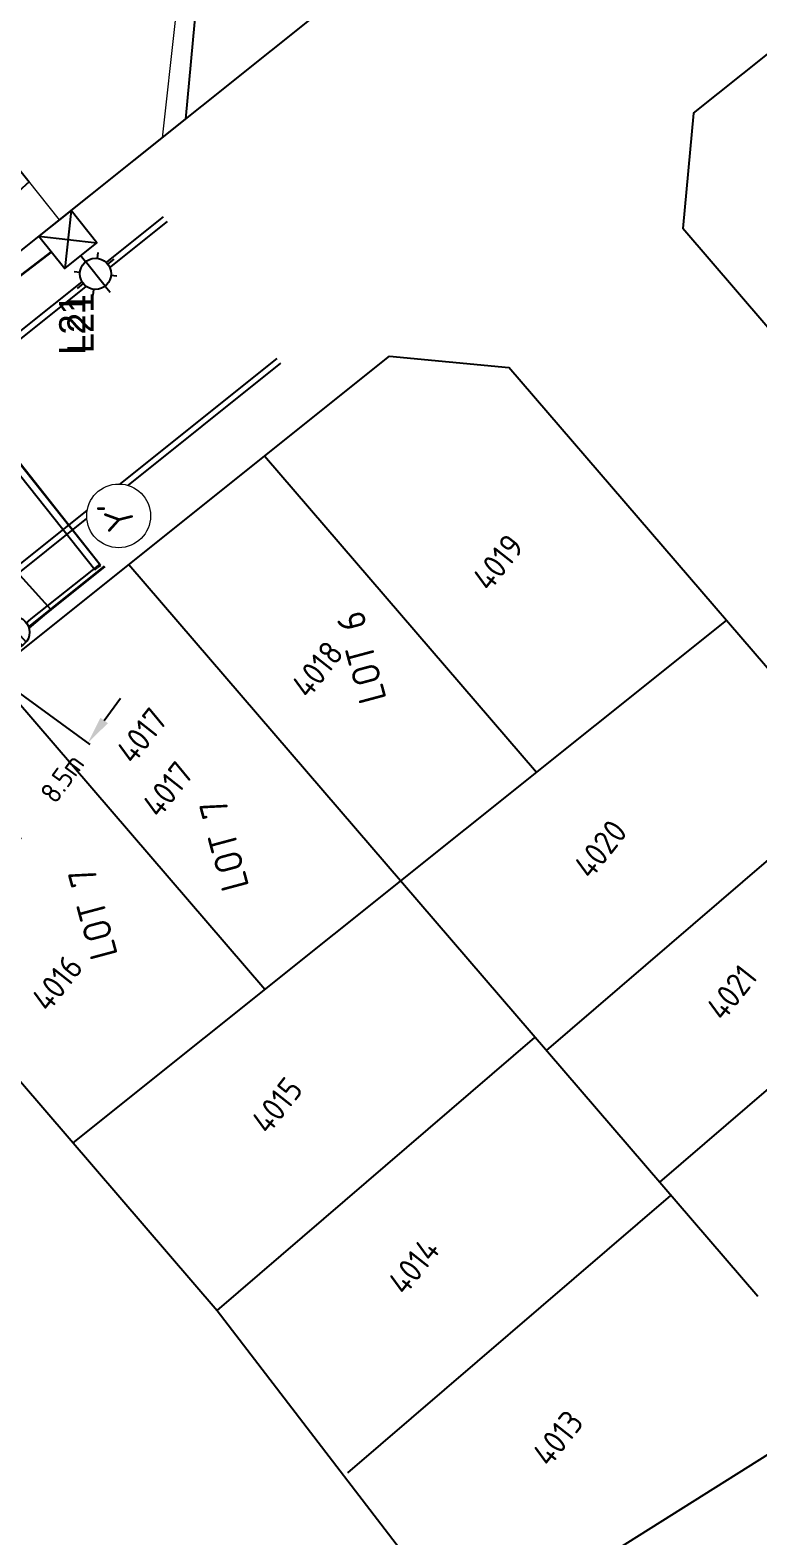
# Model space of a CAD drawing. Extents: x 294483 to 298631, y 6233899 to 6239242.
# Drawn here: x 296571.1 to 296623.5, y 6237020.1 to 6237128.4 of the extents above; entities that cross this region are included whole.
import ezdxf
from ezdxf.enums import TextEntityAlignment as Align

# ---------------------------------------------------------------- set-up
doc = ezdxf.new("R2010")
doc.units = 0
doc.header["$PDSIZE"] = -5
for name, color, linetype in [('_User Duct ID', 3, 'Continuous'), ('_USER_SITEPLAN', 7, 'Continuous'), ('_User_SLCP', 6, 'Continuous'), ('Duct_SP_NEW', 2, 'Continuous'), ('Equip_LV_NEW', 2, 'Continuous'), ('Equip_SP_SL_NEW', 2, 'Continuous'), ('Mains_LV_NEW_T84', 2, 'Continuous'), ('Mains_SL_NEW_C57', 2, 'Continuous'), ('Notes', 7, 'Continuous'), ('SupportsOH_SP_TR_HV_LV_SL_EXT', 7, 'Continuous'), ('SupportsUG_SP_LV_SL_NEW', 2, 'Continuous'), ('Trench_SP_NEW', 2, 'Continuous')]:
    doc.layers.add(name, color=color, linetype=linetype)
doc.styles.add('CDD_AN-ISOCP', font='isocp.shx')
doc.styles.add('ieISOCP', font='isocp.shx')
doc.styles.add('POLE_LABEL', font='arial.ttf')
doc.styles.add('SL_LABEL', font='arial.ttf')
doc.styles.get("Standard").update_dxf_attribs({"font": 'isocp.shx'})
doc.styles.add('XR-NA50613004-000-LOT_LAYOUT$0$CDD_AN-ISOCP', font='isocp.shx')
doc.linetypes.add('Cable 5', pattern='A,10,-1,["o",Standard,S=2,R=0,X=-1,Y=-0.7],-1e-05,["o",Standard,S=2,R=0,X=-0.2,Y=-0.7],-1.2', length=12.20001)
doc.linetypes.add('Cable New UG', pattern='A,7,-0.25,["x",Standard,S=2,R=0,X=0.2,Y=-0.8],-2.1', length=9.35)
doc.linetypes.add('IE Trench HV', pattern='A,7,-0.2,["/",Standard,S=3,R=0,X=0.6,Y=-1.4],-2.5', length=9.7)
doc.dimstyles.get("Standard").update_dxf_attribs({"dimtxt": 0.18, "dimasz": 0.18, "dimexe": 0.18, "dimexo": 0.0625, "dimgap": 0.09, "dimtad": 0, "dimtih": 1, "dimtoh": 1, "dimdec": 4, "dimzin": 0, "dimdsep": 46, "dimtxsty": 'Standard', "dimcen": 0.09, "dimadec": 0, "dimazin": 0, "dimtfac": 1, "dimtdec": 4, "dimtofl": 0, "dimtmove": 0, "dimatfit": 3, "dimfxl": 1, "dimtolj": 1, "dimtzin": 0, "dimarcsym": 0})

# ---------------------------------------------------------------- blocks, each defined once
blk = doc.blocks.new('*U198')
blk.add_line((0, 0), (0, 0))
for tag, p, flags in [('Z', (0, 0), 1), ('OPERATED_BY', (0, -9.61), 9)]:
    blk.add_attdef(tag, p, '', height=0.2, dxfattribs=dict(flags=flags))
at = {"style": 'SL_LABEL', "flags": 9}
blk.add_attdef('STREET_CODE', text='', height=0.2, dxfattribs=at).set_placement((0, -0.2), align=Align.MIDDLE_LEFT)
for tag, height, flags, p in [('CONSTRUCTED_VOLTAGE', 0.2, 9, (0, -0.4)), ('CONTROL_TYPE', 0.2, 9, (0, -0.6)), ('LANTERN_PURPOSE', 0.2, 9, (0, -0.8)), ('LANTERN_TYPE', 0.2, 9, (0, -1)), ('NO_PHASES', 0.2, 9, (0, -1.2)), ('OPERATING_VOLTAGE', 0.2, 9, (0, -1.4)), ('STATE', 0.2, 9, (0, -2)), ('ORIENTATION', 0.2, 9, (0, -1.6)), ('OWNED_BY', 0.2, 9, (0, -1.8)), ('USAGE', 0.2, 9, (0, -2.2)), ('CEXIST', 0.2, 9, (0, -2.4)), ('CNEW', 0.2, 9, (0, -2.6)), ('CNUMBER', 0.2, 9, (0, -2.8)), ('LNUMBER', 2.5, 8, (1.2, -2.8)), ('CREMOVE', 0.2, 9, (0, -3)), ('CREPLACE', 0.2, 9, (0, -3.2)), ('LKINGHEIGHT', 0.2, 9, (0, -3.4)), ('LBRACKET', 0.2, 9, (0, -3.6)), ('LBRACKETVOCAB', 0.2, 9, (0, -3.8)), ('LCATEGORY', 0.2, 9, (0, -4)), ('LCHARGE1', 0.2, 9, (0, -4.2)), ('LCHARGE1PERCENT', 0.2, 9, (0, -4.4)), ('LCHARGE2', 0.2, 9, (0, -4.6)), ('LCHARGE2PERCENT', 0.2, 9, (0, -4.8)), ('LCHARGE3', 0.2, 9, (0, -5)), ('LCHARGE3PERCENT', 0.2, 9, (0, -5.2)), ('LEXIST', 0.2, 9, (0, -5.4)), ('LLAMP', 0.2, 9, (0, -5.6)), ('LLAMPVOCAB', 0.2, 9, (0, -5.8)), ('LMAST', 0.2, 9, (0, -6)), ('LMASTVOCAB', 0.2, 9, (0, -6.2)), ('LNEW', 0.2, 9, (0, -6.4)), ('LANTNUMBER', 0.2, 9, (0, -6.6)), ('LOUTREACH', 0.2, 9, (0, -7)), ('LOUTREACHVOCAB', 0.2, 9, (0, -7.2)), ('SUBURB', 0.2, 9, (0, -8.6)), ('LRATECODE', 0.2, 9, (0, -7.4)), ('LREMOVE', 0.2, 9, (0, -7.6)), ('LREPLACE', 0.2, 9, (0, -7.8)), ('LTYPE', 0.2, 9, (0, -8)), ('LTYPEVOCAB', 0.2, 9, (0, -8.2)), ('LEGEND', 0.2, 9, (0, -8.4)), ('STREETNAME', 0.2, 9, (0, -8.8)), ('LOCATION', 0.2, 9, (0, -9)), ('NOTES', 0.2, 9, (0, -9.2)), ('MAINTAINED_BY', 0.2, 9, (0, -9.86))]:
    blk.add_attdef(tag, text='', height=height, dxfattribs=dict(flags=flags)).set_placement(p, align=Align.MIDDLE_LEFT)
at = {"color": 82, "lineweight": 25, "true_color": 0x23df20}
blk.add_wipeout([(0, 5.72), (-0.43, 5.65), (-0.86, 5.45), (-1.18, 5.14), (-1.35, 4.86), (-1.5, 4.22), (-1.33, 3.53), (-1.06, 3.16), (-0.61, 2.85), (0, 2.72), (0.67, 2.87), (1.06, 3.16), (1.35, 3.57), (1.5, 4.22), (1.39, 4.77), (1.06, 5.28), (0.64, 5.58)], dxfattribs=at)
for p, q in [((0, 5.72), (0, 6.47)), ((-1.46, 5.68), (-1.06, 5.28)), ((1.46, 5.68), (1.06, 5.28)), ((-2.25, 4.22), (-1.5, 4.22)), ((-1.46, 2.76), (-1.06, 3.16)), ((1.46, 2.76), (1.06, 3.16)), ((1.5, 4.22), (2.25, 4.22)), ((0, 0), (0, 2.72))]:
    blk.add_line(p, q)
blk.add_circle((0, 4.22), 1.5)
blk = doc.blocks.new('COLUMN_NEW')
for tag, height, flags, p in [('ASSET_NUM', 2.5, 8, (2, 2)), ('LOCATION', 0.2, 9, (1.5, -2.2)), ('Z', 0.2, 1, (1.5, -2.8)), ('NOTES', 0.2, 9, (1.5, -2.4)), ('LABEL_ALIGNMENT', 0.2, 9, (1.5, -2.6))]:
    blk.add_attdef(tag, text='', height=height, dxfattribs=dict(flags=flags)).set_placement(p, align=Align.MIDDLE_LEFT)
blk.add_wipeout([(-1.485, -1.485), (1.485, -1.485), (1.485, 1.485), (-1.485, 1.485)])
at = {"lineweight": -3}
blk.add_lwpolyline([(-1.485, -1.485), (1.485, -1.485), (1.485, 1.485), (-1.485, 1.485)], close=True, dxfattribs=at)
at = {"style": 'POLE_LABEL', "flags": 9}
blk.add_attdef('STRUCTURE_PLANT_NUMBER', text='', height=0.2, dxfattribs=at).set_placement((1.5, 0.242), align=Align.MIDDLE_LEFT)
at = {"flags": 9}
for tag, p in [('STREET_CODE', (1.5, 0)), ('STATE', (1.5, -1)), ('COLUMN_TYPE', (1.5, -0.2)), ('OWNED_BY', (1.5, -0.4)), ('OPERATED_BY', (1.5, -0.6)), ('MAINTAINED_BY', (1.5, -0.8)), ('SUBURB', (1.5, -1.8)), ('STREETNAME', (1.5, -2)), ('USAGE', (1.5, -1.2)), ('LEGEND', (1.5, -1.4)), ('PARENT', (1.5, -1.6))]:
    blk.add_attdef(tag, text='', height=0.2, dxfattribs=at).set_placement(p, align=Align.MIDDLE_LEFT)
blk = doc.blocks.new('*U199')
blk.add_line((0, 0), (0, 0))
for tag, p, flags in [('Z', (0, 0), 1), ('OPERATED_BY', (0, -9.61), 9)]:
    blk.add_attdef(tag, p, '', height=0.2, dxfattribs=dict(flags=flags))
at = {"style": 'SL_LABEL', "flags": 9}
blk.add_attdef('STREET_CODE', text='', height=0.2, dxfattribs=at).set_placement((0, -0.2), align=Align.MIDDLE_LEFT)
for tag, height, flags, p in [('CONSTRUCTED_VOLTAGE', 0.2, 9, (0, -0.4)), ('CONTROL_TYPE', 0.2, 9, (0, -0.6)), ('LANTERN_PURPOSE', 0.2, 9, (0, -0.8)), ('LANTERN_TYPE', 0.2, 9, (0, -1)), ('NO_PHASES', 0.2, 9, (0, -1.2)), ('OPERATING_VOLTAGE', 0.2, 9, (0, -1.4)), ('STATE', 0.2, 9, (0, -2)), ('ORIENTATION', 0.2, 9, (0, -1.6)), ('OWNED_BY', 0.2, 9, (0, -1.8)), ('USAGE', 0.2, 9, (0, -2.2)), ('CEXIST', 0.2, 9, (0, -2.4)), ('CNEW', 0.2, 9, (0, -2.6)), ('CNUMBER', 0.2, 9, (0, -2.8)), ('LNUMBER', 2.5, 8, (1.2, -2.8)), ('CREMOVE', 0.2, 9, (0, -3)), ('CREPLACE', 0.2, 9, (0, -3.2)), ('LKINGHEIGHT', 0.2, 9, (0, -3.4)), ('LBRACKET', 0.2, 9, (0, -3.6)), ('LBRACKETVOCAB', 0.2, 9, (0, -3.8)), ('LCATEGORY', 0.2, 9, (0, -4)), ('LCHARGE1', 0.2, 9, (0, -4.2)), ('LCHARGE1PERCENT', 0.2, 9, (0, -4.4)), ('LCHARGE2', 0.2, 9, (0, -4.6)), ('LCHARGE2PERCENT', 0.2, 9, (0, -4.8)), ('LCHARGE3', 0.2, 9, (0, -5)), ('LCHARGE3PERCENT', 0.2, 9, (0, -5.2)), ('LEXIST', 0.2, 9, (0, -5.4)), ('LLAMP', 0.2, 9, (0, -5.6)), ('LLAMPVOCAB', 0.2, 9, (0, -5.8)), ('LMAST', 0.2, 9, (0, -6)), ('LMASTVOCAB', 0.2, 9, (0, -6.2)), ('LNEW', 0.2, 9, (0, -6.4)), ('LANTNUMBER', 0.2, 9, (0, -6.6)), ('LOUTREACH', 0.2, 9, (0, -7)), ('LOUTREACHVOCAB', 0.2, 9, (0, -7.2)), ('SUBURB', 0.2, 9, (0, -8.6)), ('LRATECODE', 0.2, 9, (0, -7.4)), ('LREMOVE', 0.2, 9, (0, -7.6)), ('LREPLACE', 0.2, 9, (0, -7.8)), ('LTYPE', 0.2, 9, (0, -8)), ('LTYPEVOCAB', 0.2, 9, (0, -8.2)), ('LEGEND', 0.2, 9, (0, -8.4)), ('STREETNAME', 0.2, 9, (0, -8.8)), ('LOCATION', 0.2, 9, (0, -9)), ('NOTES', 0.2, 9, (0, -9.2)), ('MAINTAINED_BY', 0.2, 9, (0, -9.86))]:
    blk.add_attdef(tag, text='', height=height, dxfattribs=dict(flags=flags)).set_placement(p, align=Align.MIDDLE_LEFT)
at = {"color": 82, "lineweight": 25, "true_color": 0x23df20}
blk.add_wipeout([(0, 5.72), (-0.43, 5.65), (-0.86, 5.45), (-1.18, 5.14), (-1.35, 4.86), (-1.5, 4.22), (-1.33, 3.53), (-1.06, 3.16), (-0.61, 2.85), (0, 2.72), (0.67, 2.87), (1.06, 3.16), (1.35, 3.57), (1.5, 4.22), (1.39, 4.77), (1.06, 5.28), (0.64, 5.58)], dxfattribs=at)
for p, q in [((0, 5.72), (0, 6.47)), ((-1.46, 5.68), (-1.06, 5.28)), ((1.46, 5.68), (1.06, 5.28)), ((-2.25, 4.22), (-1.5, 4.22)), ((-1.46, 2.76), (-1.06, 3.16)), ((1.46, 2.76), (1.06, 3.16)), ((1.5, 4.22), (2.25, 4.22)), ((0, 0), (0, 2.72))]:
    blk.add_line(p, q)
blk.add_circle((0, 4.22), 1.5)
blk = doc.blocks.new('DUCT_INDICATOR')
at = {"color": 7, "lineweight": 9}
blk.add_attdef('CODE', text='', height=1.8, dxfattribs=at).set_placement((-4.4, 4.91), align=Align.MIDDLE_CENTER)
at = {"color": 7, "linetype": 'Continuous'}
blk.add_wipeout([(0, 2.87), (-0.98, 2.7), (-1.6, 2.39), (-2.18, 1.88), (-2.67, 1.06), (-2.87, 0), (-2.74, -0.87), (-2.4, -1.58), (-1.97, -2.09), (-1.13, -2.64), (-0.48, -2.83), (0.75, -2.78), (1.67, -2.34), (2.39, -1.59), (2.69, -1), (2.84, -0.42), (2.87, 0), (2.82, 0.56), (2.68, 1.05), (2.49, 1.44), (2.19, 1.86), (1.81, 2.23), (1.32, 2.55), (0.85, 2.75)], dxfattribs=at)
at = {"color": 7, "lineweight": 18}
blk.add_circle((0, 0), 2.87, dxfattribs=at)
at = {"color": 7, "lineweight": 9, "flags": 1}
blk.add_attdef('Z', (0, 0), '', height=0.2, dxfattribs=at)
blk = doc.blocks.new('*U232')
for tag, flags, p in [('ACTUAL_STATUS', 9, (1.5, 0)), ('STATE', 9, (1.5, -1)), ('SWITCH_TYPE', 9, (1.5, -1.2)), ('CONSTRUCTED_VOLTAGE', 9, (1.5, -0.2)), ('NO_PHASES', 9, (1.5, -0.4)), ('OPERATING_VOLTAGE', 9, (1.5, -0.6)), ('ORIENTATION', 9, (1.5, -0.8)), ('USAGE', 9, (1.5, -1.4)), ('TYPE', 9, (1.5, -2.6)), ('Z', 1, (1.5, -2.8)), ('NOTES', 9, (1.5, -1.6)), ('OWNED_BY', 9, (1.5, -1.8)), ('OPERATED_BY', 9, (1.5, -2)), ('MAINTAINED_BY', 9, (1.5, -2.2)), ('NUMBER_OF_PHASES', 9, (1.5, -2.4))]:
    blk.add_attdef(tag, text='', height=0.2, dxfattribs=dict(flags=flags)).set_placement(p, align=Align.MIDDLE_LEFT)
blk.add_wipeout([(9.16, -5.98), (9.34, -6.04), (9.52, -6.08), (9.71, -6.1), (9.89, -6.1), (10.08, -6.07), (10.26, -6.02), (10.43, -5.94), (10.59, -5.85), (10.74, -5.73), (10.88, -5.6), (10.99, -5.45), (11.09, -5.29), (11.16, -5.12), (11.22, -4.94), (11.25, -4.76), (11.25, -4.57), (11.24, -4.38), (11.2, -4.2), (11.13, -4.02), (11.05, -3.85), (10.95, -3.7), (10.82, -3.56), (10.68, -3.43), (10.53, -3.33), (10.36, -3.24), (10.18, -3.18), (10, -3.13), (9.81, -3.12), (9.63, -3.12), (9.44, -3.15), (9.26, -3.2), (9.09, -3.27), (8.93, -3.37), (8.78, -3.48), (8.64, -3.62), (8.53, -3.76), (8.43, -3.92), (8.36, -4.1), (8.3, -4.28), (8.27, -4.46), (8.27, -4.65), (8.28, -4.84), (8.32, -5.02), (8.39, -5.2), (8.47, -5.36), (8.58, -5.52), (8.7, -5.66), (8.84, -5.79), (8.99, -5.89)])
for p, q in [((11.05, -3.84), (8.29, -4.91)), ((11.23, -4.3), (8.47, -5.38))]:
    blk.add_line(p, q)
blk.add_circle((9.76, -4.61), 1.5)
blk = doc.blocks.new('*D234')
at = {"layer": 'Defpoints', "color": 0, "lineweight": 0, "transparency": 16777216}
for p in [(296568.52, 6237082.05), (296563.57, 6237075.24), (296570.34, 6237070.31)]:
    blk.add_point(p, dxfattribs=at)
at = {"layer": 'Notes', "color": 0, "lineweight": -2, "transparency": 16777216}
for p, q in [((296568.57, 6237082.01), (296575.44, 6237077.01)), ((296576.47, 6237078.73), (296577.65, 6237080.35)), ((296563.62, 6237075.21), (296570.49, 6237070.21)), ((296569.17, 6237068.69), (296567.99, 6237067.08))]:
    blk.add_line(p, q, dxfattribs=at)
at = {"layer": 'Notes', "color": 0, "lineweight": 0, "transparency": 16777216}
for points in [[(296576.2, 6237078.93), (296576.74, 6237078.54), (296575.3, 6237077.12)], [(296568.9, 6237068.89), (296569.44, 6237068.5), (296570.34, 6237070.31)]]:
    blk.add_solid(points, dxfattribs=at)
at = {"layer": 'Notes', "color": 0, "transparency": 16777216, "insert": (296573.45, 6237074.58), "char_height": 1.5, "attachment_point": 5, "rotation": 53.9502}
blk.add_mtext('\\A1;8.5m', dxfattribs=at)

msp = doc.modelspace()

# ---------------------------------------------------------------- linework, layer by layer
at = {"layer": 'Duct_SP_NEW'}
for p, q in [((296576.20421, 6237089.89383), (296564.26982, 6237104.90365)), ((296575.79719, 6237089.57021), (296563.8628, 6237104.58002)), ((296575.79719, 6237089.57021), (296576.0007, 6237089.73202)), ((296576.20421, 6237089.89383), (296576.0007, 6237089.73202))]:
    msp.add_line(p, q, dxfattribs=at)
at = {"layer": 'Mains_LV_NEW_T84', "color": 170, "linetype": 'Cable New UG', "ltscale": 0.75}
msp.add_lwpolyline([(296555.85395, 6237125.33993), (296550.01211, 6237132.02758), (296555.84366, 6237136.5605), (296571.08393, 6237117.49572), (296561.35731, 6237108.71702), (296576.16973, 6237089.98058), (296571.19566, 6237086.04825), (296567.31324, 6237082.6704)], dxfattribs=at)
at = {"layer": 'Mains_SL_NEW_C57', "color": 2, "linetype": 'Cable 5', "ltscale": 0.5, "flags": 128}
msp.add_lwpolyline([(296573.82768, 6237113.35068), (296561.86875, 6237104.18896), (296552.10168, 6237109.43506), (296572.62562, 6237086.7168), (296566.15896, 6237081.24238), (296562.57458, 6237075.84322), (296560.85082, 6237076.44813)], dxfattribs=at)
at = {"layer": 'Notes'}
for p, q in [((296618.88022, 6237122.42871), (296656.40267, 6237152.42395)), ((296583.10245, 6237130.30948), (296582.32663, 6237122.01268)), ((296618.88022, 6237122.42871), (296618.1044, 6237114.13191)), ((296660.61599, 6237064.66787), (296618.1044, 6237114.13191)), ((296597.00151, 6237104.93901), (296605.59889, 6237104.13508)), ((296645.6742, 6237057.50576), (296605.59889, 6237104.13508)), ((296607.5765, 6237074.9852), (296588.01021, 6237097.75141)), ((296623.50325, 6237037.276), (296578.24028, 6237089.94139)), ((296574.24151, 6237048.3374), (296621.2544, 6237085.91923)), ((296588.03665, 6237059.36515), (296568.49444, 6237082.10334)), ((296631.03136, 6237074.54333), (296608.27955, 6237054.98942)), ((296639.17882, 6237065.06341), (296616.42701, 6237045.5095)), ((296584.5979, 6237036.27452), (296607.46978, 6237055.93162)), ((296568.52558, 6237054.98813), (296584.60422, 6237036.27995)), ((296594.01275, 6237024.59716), (296617.24191, 6237044.56133)), ((296602.85406, 6237012.47977), (296628.82316, 6237028.82249))]:
    msp.add_line(p, q, dxfattribs=at)
at = {"layer": 'Notes', "lineweight": 9}
msp.add_line((296581.58619, 6237129.1024), (296580.6461, 6237120.66928), dxfattribs=at)
at = {"layer": 'Notes', "color": 254, "true_color": 0xd1d1d1}
for p, q in [((296560.50938, 6237098.81111), (296580.73944, 6237114.98296)), ((296560.79037, 6237098.45962), (296581.02042, 6237114.63147))]:
    msp.add_line(p, q, dxfattribs=at)
for points in [[(296588.88803, 6237104.7895), (296566.34237, 6237086.76662)], [(296589.16902, 6237104.43801), (296566.62335, 6237086.41513)]]:
    msp.add_lwpolyline(points, dxfattribs=at)
at = {"layer": 'Notes', "flags": 128}
msp.add_lwpolyline([(296584.60422, 6237036.27995), (296602.85406, 6237012.47977)], dxfattribs=at)
at = {"layer": 'Notes'}
msp.add_arc((296347.07048, 6236835.13455), 288.75, 38.7746539, 40.6772222, dxfattribs=at)
at = {"layer": 'Notes', "lineweight": 70}
msp.add_arc((296347.07048, 6236835.13455), 288.75, 38.7746539, 40.6772222, dxfattribs=at)
at = {"layer": 'Trench_SP_NEW', "color": 10, "linetype": 'IE Trench HV', "lineweight": 35, "ltscale": 0.35, "flags": 128}
for points in [[(296573.86601, 6237113.34819), (296555.77546, 6237099.50782, -0.091706631), (296546.71654, 6237096.00495, -0.107888613), (296538.35054, 6237096.0088, -0.107888613)], [(296576.49416, 6237089.80927), (296568.75708, 6237083.62433), (296567.79411, 6237082.85454, 0.156282903), (296561.65398, 6237072.63998), (296561.65398, 6237072.63998), (296561.65398, 6237072.63998)]]:
    msp.add_lwpolyline(points, format="xyb", dxfattribs=at)

# ---------------------------------------------------------------- texts
at = {"layer": 'Notes'}
for s, style, p in [('4019', 'CDD_AN-ISOCP', (296604.19552, 6237087.92589)), ('4019', 'XR-NA50613004-000-LOT_LAYOUT$0$CDD_AN-ISOCP', (296604.19552, 6237087.92589)), ('4018', 'CDD_AN-ISOCP', (296591.17809, 6237080.22066)), ('4018', 'XR-NA50613004-000-LOT_LAYOUT$0$CDD_AN-ISOCP', (296591.17809, 6237080.22066)), ('4017', 'CDD_AN-ISOCP', (296578.57191, 6237075.48782)), ('4017', 'XR-NA50613004-000-LOT_LAYOUT$0$CDD_AN-ISOCP', (296580.43719, 6237071.62262)), ('4020', 'CDD_AN-ISOCP', (296611.4895, 6237067.21646)), ('4020', 'XR-NA50613004-000-LOT_LAYOUT$0$CDD_AN-ISOCP', (296611.4895, 6237067.21646)), ('4016', 'CDD_AN-ISOCP', (296572.46498, 6237057.65821)), ('4016', 'XR-NA50613004-000-LOT_LAYOUT$0$CDD_AN-ISOCP', (296572.46498, 6237057.65821)), ('4021', 'CDD_AN-ISOCP', (296621.02212, 6237057.00259)), ('4021', 'XR-NA50613004-000-LOT_LAYOUT$0$CDD_AN-ISOCP', (296621.02212, 6237057.00259)), ('4015', 'CDD_AN-ISOCP', (296588.2815, 6237048.85599)), ('4015', 'XR-NA50613004-000-LOT_LAYOUT$0$CDD_AN-ISOCP', (296588.2815, 6237048.85599)), ('4014', 'CDD_AN-ISOCP', (296598.11961, 6237037.2766)), ('4014', 'XR-NA50613004-000-LOT_LAYOUT$0$CDD_AN-ISOCP', (296598.11961, 6237037.2766)), ('4013', 'CDD_AN-ISOCP', (296608.5072, 6237024.92407)), ('4013', 'XR-NA50613004-000-LOT_LAYOUT$0$CDD_AN-ISOCP', (296608.5072, 6237024.92407))]:
    msp.add_text(s, height=1.75, rotation=51.6841667, dxfattribs=dict(at, style=style)).set_placement(p)
at = {"layer": 'Notes', "linetype": 'Continuous', "lineweight": 25, "style": 'ieISOCP'}
for s, p in [('LOT 6', (296596.80833, 6237080.29473)), ('LOT 7', (296586.91565, 6237066.80303)), ('LOT 7', (296577.46986, 6237061.87476))]:
    msp.add_text(s, height=2, rotation=105, dxfattribs=at).set_placement(p)

# ---------------------------------------------------------------- dimensions: what is measured, and where the dimension line sits
at = {"layer": 'Notes'}
dim = msp.add_linear_dim(base=(296570.34333, 6237070.31146), p1=(296568.52179, 6237082.04546), p2=(296563.56963, 6237075.24184), angle=233.9501877, text='8.5m', dimstyle='Standard', override={"dimtxt": 1.5, "dimasz": 2, "dimgap": 0.5, "dimtih": 0}, dxfattribs=at)
dim.commit()
dim.dimension.update_dxf_attribs({"geometry": '*D234', "text_midpoint": (296573.44827, 6237074.57724), "dimtype": 161})

# ---------------------------------------------------------------- next in the draw order: block references
at = {"layer": 'Equip_LV_NEW', "color": 0, "lineweight": 15, "ltscale": 0.5, "xscale": 0.7500000000000001, "yscale": 0.7500000000000001, "zscale": 0.7500000000000001, "rotation": 110.5635199100996}
msp.add_blockref('*U232', (296569.31293, 6237077.01446), dxfattribs=at)
at = {"layer": 'Equip_SP_SL_NEW', "linetype": 'Continuous'}
ref = msp.add_blockref('*U198', (296573.86601, 6237113.34819), dxfattribs=dict(at, xscale=0.7500000000000002, yscale=0.7500000000000002, zscale=0.7500000000000002, rotation=218.6384631396722))
ref.add_attrib('ASSET_NUM', 'L21', dxfattribs={"layer": 'SupportsOH_SP_TR_HV_LV_SL_EXT', "height": 1.875, "rotation": 90, "style": 'SL_LABEL'}).set_placement((296574.76719, 6237105.16287), align=Align.MIDDLE_LEFT)

# ---------------------------------------------------------------- next in the draw order: block references
at = {"layer": '_User_SLCP', "color": 0, "lineweight": 15}
ref = msp.add_blockref('*U199', (296573.86601, 6237113.34819), dxfattribs=dict(at, xscale=0.7500000000000002, yscale=0.7500000000000002, zscale=0.7500000000000002, rotation=218.6384631396722))
ref.add_attrib('ASSET_NUM', 'L21', dxfattribs={"layer": 'SupportsOH_SP_TR_HV_LV_SL_EXT', "height": 1.875, "rotation": 90, "style": 'SL_LABEL'}).set_placement((296574.17081, 6237105.04182), align=Align.MIDDLE_LEFT)

# ---------------------------------------------------------------- next in the draw order: linework, layer by layer
at = {"layer": 'Notes'}
msp.add_line((296569.43327, 6237082.90123), (296597.00151, 6237104.93901), dxfattribs=at)

# ---------------------------------------------------------------- next in the draw order: block references
at = {"layer": '_User_SLCP', "color": 0, "lineweight": 15, "rotation": 218.6384631396722}
msp.add_blockref('COLUMN_NEW', (296573.86601, 6237113.34819), dxfattribs=at)

# ---------------------------------------------------------------- next in the draw order: linework, layer by layer
at = {"layer": '_User_SLCP', "color": 7, "ltscale": 0.5, "elevation": -12, "flags": 128}
msp.add_lwpolyline([(296576.54387, 6237109.99868), (296575.13896, 6237111.75616)], dxfattribs=at)

# ---------------------------------------------------------------- next in the draw order: block references
at = {"layer": '_User Duct ID'}
ref = msp.add_blockref('DUCT_INDICATOR', (296577.51059, 6237093.45921), dxfattribs=dict(at, xscale=0.8, yscale=0.8, zscale=0.8, rotation=103.8615259150568))
ref.add_attrib('CODE', "Y'", dxfattribs={"layer": '0', "height": 2, "rotation": 103.8615259}).set_placement((296577.51059, 6237093.45921), align=Align.MIDDLE_CENTER)

# ---------------------------------------------------------------- next in the draw order: block references
at = {"layer": 'SupportsUG_SP_LV_SL_NEW', "rotation": 218.6384631396722}
msp.add_blockref('COLUMN_NEW', (296573.86601, 6237113.34819), dxfattribs=at)

# ---------------------------------------------------------------- next in the draw order: linework, layer by layer
at = {"layer": '_USER_SITEPLAN', "color": 7, "ltscale": 0.5, "flags": 128}
for points in [[(296574.09871, 6237115.43537), (296573.63332, 6237111.26102)], [(296571.77884, 6237113.58089), (296575.95319, 6237113.1155)]]:
    msp.add_lwpolyline(points, dxfattribs=at)
at = {"layer": '_USER_SITEPLAN', "color": 7, "ltscale": 0.5, "elevation": -12, "flags": 128}
msp.add_lwpolyline([(296576.54387, 6237109.99868), (296575.13896, 6237111.75616)], dxfattribs=at)
at = {"layer": '_User_SLCP', "color": 7, "ltscale": 0.5, "flags": 128}
for points in [[(296574.09871, 6237115.43537), (296573.63332, 6237111.26102)], [(296571.77884, 6237113.58089), (296575.95319, 6237113.1155)]]:
    msp.add_lwpolyline(points, dxfattribs=at)
at = {"layer": 'Notes'}
for q in [(296914.81013, 6237387.79849), (296582.32663, 6237122.01268)]:
    msp.add_line((296557.69955, 6237102.32606), q, dxfattribs=at)
at = {"layer": 'Notes', "lineweight": 9}
msp.add_line((296573.26422, 6237114.76829), (296555.78084, 6237136.63908), dxfattribs=at)

doc.saveas('drawing.dxf')
